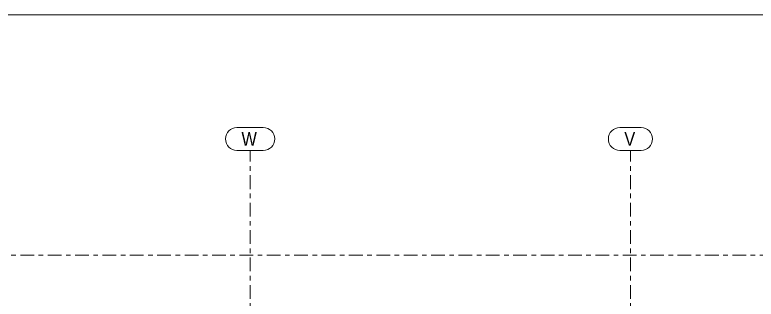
# Model space of a CAD drawing. Header units: millimetres. Extents: x -79 to 743, y -408 to 166.
# Drawn here: x 6.8 to 169.2, y 103.9 to 166.1 of the extents above; entities that cross this region are included whole.
import ezdxf

# ---------------------------------------------------------------- set-up
doc = ezdxf.new("R2010")
doc.units = ezdxf.units.MM
doc.linetypes.add('XKITLINE00', pattern=[0])
doc.linetypes.add('XKITLINE03', pattern=[6, 3, -1, 1, -1])
doc.layers.add('DrawingSheet', color=5, linetype='Continuous', lineweight=0)
doc.layers.add('S-grid', color=1, linetype='Continuous', lineweight=0)
doc.styles.add('ARIAL', font='ARIAL.TTF')

# ---------------------------------------------------------------- blocks, each defined once
blk = doc.blocks.new('*A472')
at = {"layer": 'DrawingSheet', "color": 5, "linetype": 'XKITLINE00', "lineweight": 0}
blk.add_line((743.24, 166.1), (-76.76, 166.1), dxfattribs=at)
blk = doc.blocks.new('*A475')
at = {"layer": 'S-grid', "color": 1, "linetype": 'XKITLINE03', "lineweight": 0}
blk.add_line((-10, 113.54), (252.7, 113.54), dxfattribs=at)
blk = doc.blocks.new('*A525')
at = {"layer": 'S-grid', "color": 1, "linetype": 'XKITLINE03', "lineweight": 0}
blk.add_line((141.67, -10), (141.67, 136.45), dxfattribs=at)
at = {"layer": 'S-grid', "color": 3, "style": 'ARIAL', "width": 0.85}
blk.add_text('V', height=3, dxfattribs=at).set_placement((140.33, 137.45))
blk = doc.blocks.new('*A526')
at = {"layer": 'S-grid', "color": 1, "linetype": 'XKITLINE03', "lineweight": 0}
blk.add_line((58.33, -10), (58.33, 136.45), dxfattribs=at)
at = {"layer": 'S-grid', "color": 3, "style": 'ARIAL', "width": 0.85}
blk.add_text('W', height=3, dxfattribs=at).set_placement((56.45, 137.45))
blk = doc.blocks.new('*A644')
at = {"layer": 'S-grid', "color": 1, "linetype": 'XKITLINE00', "lineweight": 0}
for p, q in [((55.45, 141.45), (61.22, 141.45)), ((55.45, 136.45), (61.22, 136.45))]:
    blk.add_line(p, q, dxfattribs=at)
for centre, start, end in [((55.45, 138.95), 90, 270), ((61.22, 138.95), 270, 90)]:
    blk.add_arc(centre, 2.5, start, end, dxfattribs=at)
blk = doc.blocks.new('*A761')
at = {"layer": 'S-grid', "color": 1, "linetype": 'XKITLINE00', "lineweight": 0}
for p, q in [((139.33, 141.45), (144, 141.45)), ((139.33, 136.45), (144, 136.45))]:
    blk.add_line(p, q, dxfattribs=at)
for centre, start, end in [((139.33, 138.95), 90, 270), ((144, 138.95), 270, 90)]:
    blk.add_arc(centre, 2.5, start, end, dxfattribs=at)

msp = doc.modelspace()

# ---------------------------------------------------------------- block references
at = {"lineweight": 0}
for name in ['*A472', '*A644', '*A761', '*A526', '*A525', '*A475']:
    msp.add_blockref(name, (0, 0), dxfattribs=at)

doc.saveas('drawing.dxf')
